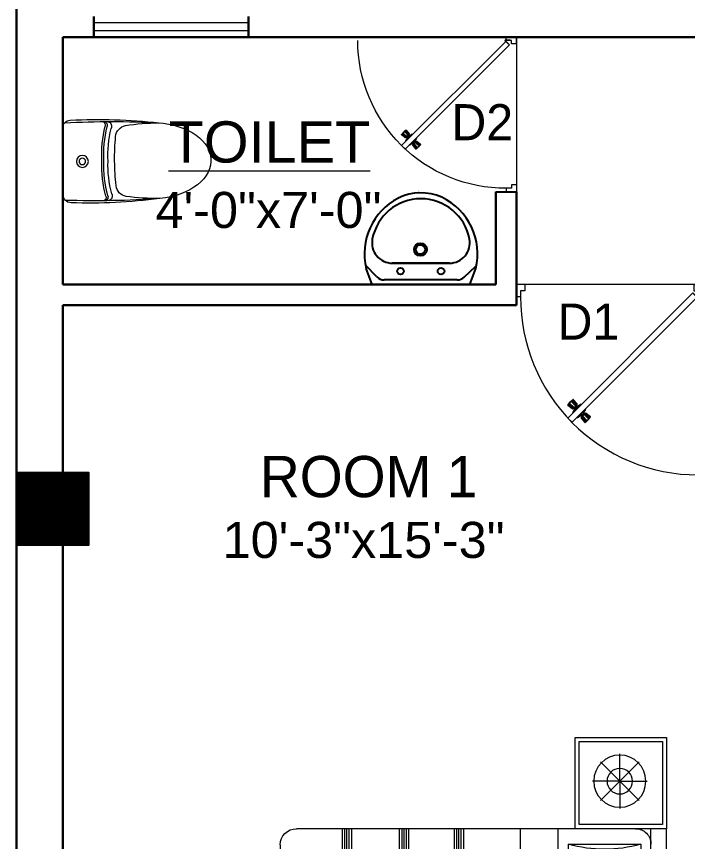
# Model space of a CAD drawing. Header units: inches. Extents: x -6683 to 26091, y -5972 to 4741.
# Drawn here: x 24502.7 to 24632.8, y -2652.8 to -2492.8 of the extents above; entities that cross this region are included whole.
import ezdxf

# ---------------------------------------------------------------- set-up
doc = ezdxf.new("R2010")
doc.units = ezdxf.units.IN
doc.header["$MEASUREMENT"] = 0
for name, color, linetype, lineweight in [('A-FURN', 9, 'Continuous', 5), ('hatch-.09', 8, 'Continuous', 9), ('Label', 7, 'Continuous', 13), ('PUERTAS', 7, 'Continuous', 9), ('Text', 7, 'Continuous', 13), ('WALL', 12, 'Continuous', 30), ('windoow', 4, 'Continuous', 5)]:
    doc.layers.add(name, color=color, linetype=linetype, lineweight=lineweight)
doc.layers.add('furniture', color=253, linetype='Continuous')
doc.styles.add('dim', font='arial.ttf', dxfattribs={"height": 7})
doc.styles.get("Standard").update_dxf_attribs({"font": 'arial.ttf'})

# ---------------------------------------------------------------- blocks, each defined once
blk = doc.blocks.new('2ft6in')
at = {"layer": 'PUERTAS', "color": 2}
for p, q in [((0.84, 2.1), (21.02, 22.28)), ((21.71, 21.6), (1.47, 1.37)), ((18.33, 21.76), (18.31, 21.77)), ((21.71, 21.6), (21.02, 22.28)), ((21.18, 18.9), (21.2, 18.89)), ((0, 2), (0, 0)), ((0.6, 2), (0, 2)), ((0.6, 1.26), (0.6, 2.04)), ((0.67, 1.26), (0.67, 2.01)), ((1.31, 1.53), (0.79, 2.06)), ((1.36, 1.58), (0.81, 2.12)), ((29.33, 1), (29.33, 2)), ((29.33, 2), (30, 2)), ((30, 0), (30, 2)), ((1.33, 0), (0, 0)), ((0.67, 1.26), (0.6, 1.26)), ((0.67, 1), (0.67, 1.26)), ((1.33, 1), (0.67, 1)), ((1.36, 1.58), (1.31, 1.53)), ((1.47, 1.37), (1.31, 1.53)), ((1.33, 0), (1.33, 1)), ((28.67, 0), (28.67, 1)), ((28.67, 1), (29.33, 1)), ((28.67, 0), (30, 0))]:
    blk.add_line(p, q, dxfattribs=at)
at = {"layer": 'PUERTAS', "color": 8}
for p, q in [((18.81, 20.78), (18.04, 21.4)), ((18.86, 20.83), (18.08, 21.46)), ((18.95, 20.92), (18.2, 21.58)), ((18.44, 21.9), (18.31, 21.77)), ((19.07, 21.03), (18.34, 21.72)), ((18.44, 21.9), (18.56, 22.02)), ((18.58, 22.01), (18.56, 22.02)), ((19.3, 21.26), (18.61, 22)), ((19.42, 21.38), (18.75, 22.14)), ((19.51, 21.48), (18.88, 22.26)), ((19.55, 21.53), (18.93, 22.3)), ((19.13, 20.8), (19.03, 20.9)), ((19.15, 20.82), (19.05, 20.92)), ((19.19, 20.87), (19.1, 20.96)), ((19.25, 20.93), (19.16, 21.02)), ((19.28, 20.63), (19.32, 20.83)), ((19.4, 21.08), (19.31, 21.17)), ((19.47, 21.15), (19.38, 21.24)), ((19.43, 20.78), (19.4, 20.9)), ((19.51, 21.19), (19.42, 21.28)), ((19.55, 20.91), (19.43, 20.94)), ((19.53, 21.21), (19.44, 21.3)), ((19.7, 21.06), (19.51, 21.01)), ((19.89, 21.24), (19.58, 21.08)), ((20.07, 21.42), (19.64, 21.15)), ((18.91, 20.27), (19.19, 20.69)), ((19.09, 20.44), (19.25, 20.76)), ((19.69, 19.49), (20.12, 19.76)), ((19.87, 19.67), (20.18, 19.83)), ((20.06, 19.85), (20.25, 19.9)), ((20.21, 20), (20.33, 19.97)), ((20.21, 19.38), (20.83, 18.61)), ((20.23, 19.7), (20.32, 19.61)), ((20.25, 19.72), (20.34, 19.63)), ((20.25, 19.43), (20.88, 18.65)), ((20.29, 19.76), (20.38, 19.67)), ((20.33, 20.13), (20.36, 20.01)), ((20.34, 19.53), (21, 18.77)), ((20.36, 19.83), (20.45, 19.74)), ((20.48, 20.28), (20.44, 20.08)), ((20.46, 19.64), (21.14, 18.91)), ((20.5, 19.98), (20.6, 19.89)), ((20.67, 20.47), (20.51, 20.15)), ((20.85, 20.64), (20.57, 20.22)), ((20.57, 20.04), (20.66, 19.95)), ((20.61, 20.09), (20.7, 19.99)), ((20.63, 20.11), (20.72, 20.01)), ((20.69, 19.87), (21.42, 19.19)), ((20.81, 19.99), (21.56, 19.33)), ((20.9, 20.08), (21.68, 19.45)), ((20.95, 20.13), (21.72, 19.51)), ((21.32, 19.01), (21.2, 18.89)), ((21.32, 19.01), (21.44, 19.14)), ((21.43, 19.15), (21.44, 19.14)), ((0, 0), (30, 0))]:
    blk.add_line(p, q, dxfattribs=at)
at = {"layer": 'PUERTAS', "color": 1}
for p, q in [((18.06, 21.44), (18.48, 21.86)), ((18.74, 20.79), (18.06, 21.34)), ((18.08, 21.51), (18.45, 21.88)), ((18.11, 21.49), (18.08, 21.51)), ((18.82, 22.25), (18.45, 21.88)), ((18.9, 22.28), (18.48, 21.86)), ((18.84, 22.23), (18.82, 22.25)), ((18.83, 20.8), (19.18, 21.15)), ((18.92, 20.89), (18.93, 20.88)), ((19.54, 21.59), (18.99, 22.27)), ((19.02, 20.88), (19.24, 21.1)), ((19.12, 20.8), (19.03, 20.89)), ((19.11, 20.79), (19.33, 21.01)), ((19.54, 21.5), (19.18, 21.15)), ((19.45, 21.31), (19.24, 21.1)), ((19.55, 21.22), (19.33, 21.01)), ((19.45, 21.41), (19.45, 21.41)), ((19.54, 21.22), (19.45, 21.31)), ((19.64, 21.23), (19.64, 21.23)), ((19.74, 21.24), (19.73, 21.23)), ((20.12, 21.49), (19.74, 21.24)), ((20.22, 21.48), (20.22, 21.49)), ((18.84, 20.21), (19.1, 20.6)), ((18.85, 20.11), (18.84, 20.12)), ((19.1, 20.7), (19.11, 20.69)), ((19.1, 20.6), (19.1, 20.6)), ((19.53, 19.43), (19.54, 19.42)), ((19.64, 19.42), (20.02, 19.67)), ((20.02, 19.67), (20.03, 19.68)), ((20.12, 19.68), (20.12, 19.68)), ((20.21, 19.69), (20.43, 19.9)), ((20.22, 19.41), (20.57, 19.76)), ((20.22, 19.69), (20.31, 19.6)), ((20.22, 19.32), (20.76, 18.64)), ((20.31, 19.6), (20.52, 19.81)), ((20.31, 19.5), (20.31, 19.5)), ((20.65, 20.12), (20.43, 19.9)), ((20.74, 20.03), (20.52, 19.81)), ((20.93, 20.11), (20.57, 19.76)), ((20.64, 20.11), (20.73, 20.02)), ((20.66, 20.31), (20.65, 20.31)), ((20.65, 20.21), (20.65, 20.22)), ((20.91, 20.7), (20.66, 20.31)), ((20.84, 20.02), (20.83, 20.03)), ((20.91, 20.8), (20.91, 20.79)), ((21.02, 20.12), (21.7, 19.57)), ((21.7, 19.47), (21.28, 19.05)), ((21.67, 19.4), (21.31, 19.03)), ((21.65, 19.42), (21.67, 19.4)), ((20.86, 18.63), (21.28, 19.05)), ((20.91, 18.68), (20.94, 18.66)), ((20.94, 18.66), (21.31, 19.03))]:
    blk.add_line(p, q, dxfattribs=at)
at = {"layer": 'PUERTAS', "color": 2}
for radius in [0.129, 0.0627]:
    blk.add_circle((0.68, 2.14), radius, dxfattribs=at)
at = {"layer": 'PUERTAS', "color": 8}
blk.add_arc((0.68, 2.14), 28.65, 359.7285, 90.0333, dxfattribs=at)
at = {"layer": 'PUERTAS', "color": 1}
for centre, start, end in [((18.94, 22.23), 38.9236, 135), ((18.97, 20.93), 225, 315), ((19.4, 21.36), 315, 45), ((19.49, 21.55), 315, 38.9236), ((19.6, 21.18), 50.2572, 135), ((19.68, 21.28), 230.2572, 315), ((20.17, 21.44), 45, 135), ((18.78, 20.84), 231.0764, 315), ((18.89, 20.16), 135, 225), ((19.16, 20.74), 135, 219.7428), ((19.06, 20.65), 315, 39.7428), ((19.59, 19.47), 225, 315), ((20.07, 19.63), 50.2572, 135), ((20.16, 19.73), 230.2572, 315), ((20.27, 19.36), 135, 218.9236), ((20.35, 19.55), 135, 225), ((20.7, 20.26), 135, 219.7428), ((20.6, 20.17), 315, 39.7428), ((20.78, 19.98), 45, 135), ((20.87, 20.75), 315, 45), ((20.98, 20.07), 51.0764, 135), ((21.65, 19.52), 315, 51.0764), ((20.82, 18.68), 218.9236, 315)]:
    blk.add_arc(centre, 0.0667, start, end, dxfattribs=at)
blk = doc.blocks.new('*U40')
at = {"color": 3, "xscale": -1}
blk.add_blockref('2ft6in', (42, 0), dxfattribs=at)
blk = doc.blocks.new('3ft')
at = {"layer": 'PUERTAS', "color": 2}
for p, q in [((1.01, 2.52), (25.23, 26.74)), ((26.05, 25.92), (1.77, 1.64)), ((21.99, 26.11), (21.98, 26.13)), ((26.05, 25.92), (25.23, 26.74)), ((25.42, 22.68), (25.43, 22.67)), ((0, 2.4), (0, 0)), ((0.72, 2.4), (0, 2.4)), ((0.72, 1.52), (0.72, 2.44)), ((0.8, 1.52), (0.8, 2.41)), ((1.57, 1.84), (0.94, 2.47)), ((1.63, 1.89), (0.97, 2.55)), ((1.63, 1.89), (1.57, 1.84)), ((1.77, 1.64), (1.57, 1.84)), ((35.2, 1.2), (35.2, 2.4)), ((35.2, 2.4), (36, 2.4)), ((36, 0), (36, 2.4)), ((1.6, 0), (0, 0)), ((0.8, 1.52), (0.72, 1.52)), ((0.8, 1.2), (0.8, 1.52)), ((1.6, 1.2), (0.8, 1.2)), ((1.6, 0), (1.6, 1.2)), ((34.4, 0), (34.4, 1.2)), ((34.4, 1.2), (35.2, 1.2)), ((34.4, 0), (36, 0))]:
    blk.add_line(p, q, dxfattribs=at)
at = {"layer": 'PUERTAS', "color": 8}
for p, q in [((22.57, 24.94), (21.65, 25.68)), ((22.63, 24.99), (21.69, 25.75)), ((22.74, 25.1), (21.84, 25.9)), ((22.13, 26.28), (21.98, 26.13)), ((22.88, 25.24), (22.01, 26.06)), ((22.13, 26.28), (22.27, 26.42)), ((22.29, 26.41), (22.27, 26.42)), ((23.16, 25.52), (22.34, 26.39)), ((23.3, 25.66), (22.5, 26.56)), ((23.41, 25.77), (22.65, 26.71)), ((23.46, 25.83), (22.72, 26.75)), ((24.08, 25.71), (23.57, 25.38)), ((22.69, 24.32), (23.02, 24.83)), ((22.95, 24.96), (22.84, 25.07)), ((22.98, 24.99), (22.86, 25.1)), ((23.03, 25.04), (22.91, 25.15)), ((22.91, 24.53), (23.1, 24.91)), ((23.11, 25.12), (22.99, 25.23)), ((23.13, 24.76), (23.18, 24.99)), ((23.28, 25.3), (23.17, 25.41)), ((23.36, 25.37), (23.25, 25.49)), ((23.31, 24.94), (23.28, 25.08)), ((23.41, 25.43), (23.3, 25.54)), ((23.46, 25.09), (23.32, 25.13)), ((23.44, 25.45), (23.33, 25.56)), ((23.64, 25.27), (23.41, 25.22)), ((23.87, 25.49), (23.49, 25.3)), ((24.4, 24.15), (24.43, 24.01)), ((24.58, 24.33), (24.52, 24.1)), ((24.8, 24.56), (24.61, 24.18)), ((25.02, 24.77), (24.68, 24.26)), ((24.68, 24.05), (24.79, 23.94)), ((24.73, 24.1), (24.85, 23.99)), ((24.76, 24.13), (24.87, 24.02)), ((25.08, 24.1), (26.02, 23.34)), ((25.14, 24.15), (26.06, 23.41)), ((23.63, 23.38), (24.14, 23.72)), ((23.84, 23.6), (24.22, 23.79)), ((24.07, 23.82), (24.3, 23.88)), ((24.25, 24), (24.39, 23.97)), ((24.25, 23.26), (24.99, 22.34)), ((24.27, 23.64), (24.38, 23.53)), ((24.3, 23.67), (24.41, 23.56)), ((24.3, 23.32), (25.06, 22.38)), ((24.35, 23.72), (24.46, 23.61)), ((24.41, 23.43), (25.2, 22.53)), ((24.43, 23.8), (24.54, 23.69)), ((24.55, 23.57), (25.37, 22.7)), ((24.6, 23.97), (24.72, 23.86)), ((24.83, 23.85), (25.7, 23.03)), ((24.97, 23.99), (25.87, 23.2)), ((25.58, 22.82), (25.43, 22.67)), ((25.58, 22.82), (25.73, 22.97)), ((25.72, 22.98), (25.73, 22.97)), ((0, 0), (36, 0))]:
    blk.add_line(p, q, dxfattribs=at)
at = {"layer": 'PUERTAS', "color": 1}
for p, q in [((21.67, 25.73), (22.17, 26.23)), ((21.7, 25.82), (22.14, 26.26)), ((21.73, 25.79), (21.7, 25.82)), ((22.58, 26.7), (22.14, 26.26)), ((22.67, 26.73), (22.17, 26.23)), ((22.61, 26.67), (22.58, 26.7)), ((23.45, 25.91), (22.79, 26.73)), ((23.44, 25.81), (23.02, 25.38)), ((23.33, 25.7), (23.34, 25.69)), ((24.15, 25.79), (23.68, 25.48)), ((24.27, 25.78), (24.26, 25.79)), ((22.49, 24.95), (21.67, 25.61)), ((22.6, 24.96), (23.02, 25.38)), ((22.61, 24.25), (22.92, 24.72)), ((22.62, 24.13), (22.61, 24.14)), ((22.7, 25.07), (22.71, 25.06)), ((22.82, 25.06), (23.08, 25.32)), ((22.94, 24.95), (22.83, 25.07)), ((22.92, 24.72), (22.92, 24.72)), ((22.93, 24.94), (23.19, 25.21)), ((22.93, 24.84), (22.93, 24.83)), ((23.34, 25.58), (23.08, 25.32)), ((23.46, 25.47), (23.19, 25.21)), ((23.45, 25.46), (23.33, 25.57)), ((23.57, 25.47), (23.57, 25.47)), ((23.68, 25.48), (23.68, 25.48)), ((24.78, 24.15), (24.51, 23.89)), ((24.89, 24.03), (24.63, 23.77)), ((25.11, 24.14), (24.69, 23.71)), ((24.77, 24.14), (24.88, 24.03)), ((24.79, 24.38), (24.78, 24.37)), ((24.78, 24.26), (24.78, 24.26)), ((25.1, 24.84), (24.79, 24.38)), ((25, 24.03), (25, 24.03)), ((25.09, 24.96), (25.1, 24.95)), ((25.22, 24.14), (26.03, 23.48)), ((23.44, 23.31), (23.45, 23.3)), ((23.56, 23.3), (24.03, 23.61)), ((24.03, 23.61), (24.03, 23.62)), ((24.14, 23.62), (24.14, 23.62)), ((24.25, 23.62), (24.51, 23.89)), ((24.26, 23.29), (24.69, 23.71)), ((24.26, 23.63), (24.37, 23.52)), ((24.26, 23.18), (24.92, 22.37)), ((24.37, 23.52), (24.63, 23.77)), ((24.37, 23.4), (24.37, 23.4)), ((25.04, 22.36), (25.54, 22.86)), ((25.1, 22.42), (25.13, 22.39)), ((25.13, 22.39), (25.57, 22.83)), ((26.04, 23.37), (25.54, 22.86)), ((26.01, 23.27), (25.57, 22.83)), ((25.98, 23.3), (26.01, 23.27))]:
    blk.add_line(p, q, dxfattribs=at)
at = {"layer": 'PUERTAS', "color": 2}
for radius in [0.155, 0.0752]:
    blk.add_circle((0.82, 2.56), radius, dxfattribs=at)
at = {"layer": 'PUERTAS', "color": 8}
blk.add_arc((0.82, 2.56), 34.38, 359.7285, 90.0333, dxfattribs=at)
at = {"layer": 'PUERTAS', "color": 1}
for centre, start, end in [((22.73, 26.68), 38.9236, 135), ((23.28, 25.63), 315, 45), ((23.39, 25.86), 315, 38.9236), ((24.2, 25.73), 45, 135), ((22.54, 25.01), 231.0764, 315), ((22.67, 24.2), 135, 225), ((22.77, 25.12), 225, 315), ((22.99, 24.89), 135, 219.7428), ((22.87, 24.78), 315, 39.7428), ((23.51, 25.41), 50.2572, 135), ((23.62, 25.53), 230.2572, 315), ((24.84, 24.31), 135, 219.7428), ((24.72, 24.21), 315, 39.7428), ((24.94, 23.98), 45, 135), ((25.04, 24.89), 315, 45), ((25.17, 24.08), 51.0764, 135), ((23.51, 23.36), 225, 315), ((24.09, 23.56), 50.2572, 135), ((24.2, 23.68), 230.2572, 315), ((24.32, 23.23), 135, 218.9236), ((24.42, 23.46), 135, 225), ((25.98, 23.42), 315, 51.0764), ((24.98, 22.42), 218.9236, 315)]:
    blk.add_arc(centre, 0.08, start, end, dxfattribs=at)
blk = doc.blocks.new('*U224')
at = {"color": 3, "xscale": -1}
blk.add_blockref('3ft', (42, 0), dxfattribs=at)
blk = doc.blocks.new('A$C3AED30AC')
at = {"layer": 'A-FURN', "color": 147, "linetype": 'ByBlock'}
for p, q in [((0, 1532.2), (0, 1982.2)), ((0, 1982.2), (450, 1982.2)), ((450, 1982.2), (1949.6, 1982.2)), ((450, 1982.2), (450, 1532.2)), ((450, 1906), (450, 1982.2)), ((1949.6, 1982.2), (1949.6, 1532.2)), ((2399.6, 1982.2), (1949.6, 1982.2)), ((2399.6, 1532.2), (2399.6, 1982.2)), ((450, 1906), (1949.6, 1906)), ((450, 155.2), (450, 1829.8)), ((1949.6, 1829.8), (1949.6, 159)), ((450, 1532.2), (0, 1532.2)), ((1949.6, 1532.2), (2399.6, 1532.2)), ((1869.6, 79), (526.2, 79))]:
    blk.add_line(p, q, dxfattribs=at)
at = {"layer": 'A-FURN', "color": 8}
for p, q in [((20, 1552.2), (20, 1962.2)), ((20, 1962.2), (430, 1962.2)), ((430, 1962.2), (430, 1552.2)), ((1969.6, 1962.2), (1969.6, 1552.2)), ((2379.6, 1962.2), (1969.6, 1962.2)), ((2379.6, 1552.2), (2379.6, 1962.2)), ((430, 1552.2), (20, 1552.2)), ((1969.6, 1552.2), (2379.6, 1552.2))]:
    blk.add_line(p, q, dxfattribs=at)
at = {"layer": 'A-FURN', "color": 5, "linetype": 'ByBlock'}
for p, q in [((216, 1752.2), (216, 1886.6)), ((2183.6, 1752.2), (2183.6, 1886.6)), ((216, 1752.2), (121, 1847.2)), ((216, 1752.2), (311.1, 1847.2)), ((526.2, 1855.2), (526.2, 1499.6)), ((1189.3, 1855.2), (526.2, 1855.2)), ((1189.3, 1499.6), (1189.3, 1855.2)), ((1873.4, 1855.2), (1240.1, 1855.2)), ((1240.1, 1855.2), (1240.1, 1499.6)), ((1873.4, 1499.6), (1873.4, 1855.2)), ((2183.6, 1752.2), (2088.5, 1847.2)), ((2183.6, 1752.2), (2278.6, 1847.2)), ((216, 1752.2), (81.7, 1752.2)), ((216, 1752.2), (121, 1657.2)), ((216, 1752.2), (216, 1752.2)), ((216, 1752.2), (216, 1752.2)), ((216, 1752.2), (216, 1752.2)), ((216, 1752.2), (350.4, 1752.2)), ((216, 1752.2), (216, 1617.8)), ((216, 1752.2), (311.1, 1657.2)), ((2183.6, 1752.2), (2049.2, 1752.2)), ((2183.6, 1752.2), (2088.5, 1657.2)), ((2183.6, 1752.2), (2317.9, 1752.2)), ((2183.6, 1752.2), (2183.6, 1752.2)), ((2183.6, 1752.2), (2183.6, 1752.2)), ((2183.6, 1752.2), (2183.6, 1752.2)), ((2183.6, 1752.2), (2278.6, 1657.2)), ((2183.6, 1752.2), (2183.6, 1617.8)), ((526.2, 1499.6), (1189.3, 1499.6)), ((1240.1, 1499.6), (1873.4, 1499.6)), ((1573.7, 1448.8), (1949.6, 1448.8)), ((996, 1263.6), (1949.6, 1263.6))]:
    blk.add_line(p, q, dxfattribs=at)
at = {"layer": 'A-FURN', "color": 9}
for p, q in [((1163.2, 1835.2), (552.3, 1835.2)), ((1847.3, 1835.2), (1266.2, 1835.2)), ((552.3, 1519.6), (1163.2, 1519.6)), ((1266.2, 1519.6), (1847.3, 1519.6))]:
    blk.add_line(p, q, dxfattribs=at)
at = {"layer": 'A-FURN', "color": 8, "linetype": 'Continuous'}
for p, q in [((1335, 1263.6), (1335, 79)), ((1347, 1263.6), (1347, 79)), ((1359, 1263.6), (1359, 79)), ((1372.1, 1263.6), (1372.1, 79)), ((1384.1, 1263.6), (1384.1, 79)), ((1639.9, 1263.6), (1639.9, 79)), ((1651.9, 1263.6), (1651.9, 79)), ((1663.9, 1263.6), (1663.9, 79)), ((1676.9, 1263.6), (1676.9, 79)), ((1688.9, 1263.6), (1688.9, 79)), ((1029.9, 1223.1), (1029.9, 79)), ((1041.9, 1230), (1041.9, 79)), ((1053.9, 1237.2), (1053.9, 79)), ((1067, 1245.2), (1067, 79)), ((1079, 1252.8), (1079, 79)), ((722, 1114.6), (722, 79)), ((734, 1114.6), (734, 79)), ((746, 1114.6), (746, 79)), ((759.1, 1117.1), (759.1, 79)), ((771.1, 1120.2), (771.1, 79)), ((450, 983.2), (1949.6, 983.2)), ((450, 971.2), (1949.6, 971.2)), ((450, 959.2), (1949.6, 959.2)), ((450, 949.8), (1949.6, 949.8)), ((450, 937.8), (1949.6, 937.8)), ((450, 713), (1949.6, 713)), ((450, 701), (1949.6, 701)), ((450, 689), (1949.6, 689)), ((450, 679.6), (1949.6, 679.6)), ((450, 667.6), (1949.6, 667.6)), ((450, 431.1), (1949.6, 431.1)), ((450, 419.1), (1949.6, 419.1)), ((450, 407.1), (1949.6, 407.1)), ((450, 397.7), (1949.6, 397.7)), ((450, 385.7), (1949.6, 385.7))]:
    blk.add_line(p, q, dxfattribs=at)
at = {"layer": 'A-FURN', "color": 5, "linetype": 'ByBlock'}
for centre, radius in [((216, 1752.2), 128.5), ((2183.6, 1752.2), 128.5), ((216, 1752.2), 62.8), ((2183.6, 1752.2), 62.8)]:
    blk.add_circle(centre, radius, dxfattribs=at)
at = {"layer": 'A-FURN', "color": 147, "linetype": 'ByBlock'}
for centre, radius, start, end in [((526.2, 1829.8), 76.2, 90, 180), ((1873.4, 1829.8), 76.2, 0, 90), ((526.2, 155.2), 76.2, 180, 270), ((1869.6, 159), 80, 270, 0)]:
    blk.add_arc(centre, radius, start, end, dxfattribs=at)
at = {"layer": 'A-FURN', "color": 5, "linetype": 'ByBlock'}
for centre, radius, start, end in [((-83.4, 1677.4), 635, 343.7398, 16.2602), ((1798.9, 1677.4), 635, 163.7398, 196.2602), ((630.5, 1677.4), 635, 343.7398, 16.2602), ((2483, 1677.4), 635, 163.7398, 196.2602), ((1638.5, 177.4), 1271.4, 90.3564, 119.0389), ((1572.9, -870.3), 2319.1, 89.9801, 99.0312), ((193.9, 4688.5), 3422.4, 274.2889, 287.25), ((485.1, 1886.5), 802.9, 267.4969, 311.9132)]:
    blk.add_arc(centre, radius, start, end, dxfattribs=at)
at = {"layer": 'A-FURN', "color": 9}
for centre, start, end in [((-83.4, 1677.4), 346.0594, 13.9406), ((1798.9, 1677.4), 166.0594, 193.9406), ((630.5, 1677.4), 346.0594, 13.9406), ((2483, 1677.4), 166.0594, 193.9406)]:
    blk.add_arc(centre, 655, start, end, dxfattribs=at)
blk = doc.blocks.new('A$C2BC6131C')
at = {"layer": 'A-FURN', "color": 8}
for p in [(0, 163.5), (0, -163.5)]:
    blk.add_line(p, (0, 0), dxfattribs=at)
for radius in [29.6, 16.1]:
    blk.add_circle((95.9, 0), radius, dxfattribs=at)
for centre, radius, start, end in [((40, 163.5), 40, 92.5999, 180), ((155.1, -2371.3), 2577.4, 82.8664, 92.5999), ((197, -4116.4), 4311.6, 86.3006, 92.4712), ((793.4, 23.7), 602, 165.6185, 182.2533), ((201.9, 176.4), 18.8, 342.3593, 95.9315), ((192.7, 178.4), 18.2, 343.3813, 66.4724), ((793.4, 23.7), 592, 165.6185, 182.2533), ((217.8, 172), 24.1, 332.2033, 71.9404), ((320.7, 115.7), 60, 100.4701, 174.6079), ((468.5, -913.5), 1099.7, 89.6519, 98.297), ((773.9, 23.7), 552, 165.6185, 182.4575), ((1633.1, -8.2), 1378.2, 174.6079, 179.6591), ((1633.1, 8.2), 1378.2, 180.3409, 185.3921), ((793.4, -23.7), 602, 177.7467, 194.3815), ((793.4, -23.7), 592, 177.7467, 194.3815), ((773.9, -23.7), 552, 177.5425, 194.3815), ((320.7, -115.7), 60, 185.3921, 259.5299), ((217.8, -172), 24.1, 288.0596, 27.7967), ((40, -163.5), 40, 180, 267.4001), ((197, 4116.4), 4311.6, 267.5288, 273.6994), ((155.1, 2371.3), 2577.4, 267.4001, 277.1336), ((201.9, -176.4), 18.8, 264.0685, 17.6407), ((192.7, -178.4), 18.2, 293.5276, 16.6187), ((468.5, 913.5), 1099.7, 261.703, 270.3481)]:
    blk.add_arc(centre, radius, start, end, dxfattribs=at)
blk.add_ellipse((440.7, 0), major_axis=(-289.3, 0), ratio=0.648116, start_param=1.570796, end_param=4.592942, dxfattribs=at)
blk = doc.blocks.new('A$C2C8E2855')
at = {"color": 3}
for p, q in [((49.5, -117.7), (20, -196.2)), ((530.2, -117.7), (49.5, -117.7)), ((52.4, -117.7), (529.2, -117.7)), ((530.2, -117.7), (559.7, -196.2)), ((76.7, -153.7), (18.7, -208.2)), ((110.9, -140.2), (470.9, -140.2)), ((506.5, -155.1), (563.4, -212.8)), ((149.1, -222.9), (431, -222.9)), ((431, -222.9), (149.1, -222.9))]:
    blk.add_line(p, q, dxfattribs=at)
for centre, radius in [((190.8, -182.7), 16.3), ((390.8, -182.7), 16.3), ((292.2, -290.1), 31.6), ((292.2, -290.1), 23)]:
    blk.add_circle(centre, radius, dxfattribs=at)
for centre, radius, start, end in [((110.9, -190.2), 50, 90, 133.181), ((470.9, -190.2), 50, 44.5607, 90), ((318.3, -269.6), 307.1, 166.1751, 244.7296), ((261.4, -269.6), 307.1, 297.0639, 13.8249), ((149.1, -322.9), 100, 90, 190.5602), ((431, -322.9), 100, 349.4398, 90), ((290.1, -296.6), 243.4, 190.5602, 349.4398), ((289.7, -319.1), 250.2, 245.8071, 296.4628), ((318.3, -269.6), 307.1, 266.589, 266.5936)]:
    blk.add_arc(centre, radius, start, end, dxfattribs=at)
at = {"color": 3, "width": 0.8, "flags": 9}
for tag in ['XSIZE', 'YSIZE']:
    blk.add_attdef(tag, (289.9, -117.7), '', height=0.5, dxfattribs=at)

msp = doc.modelspace()

# ---------------------------------------------------------------- hatches: boundary and pattern name
at = {"layer": 'hatch-.09'}
h = msp.add_hatch(dxfattribs=at)
h.set_pattern_fill('ANSI31', color=256)
h.set_pattern_definition([(45, (0, -998.09596), (-0.08838834765, 0.08838834765), [])])
h.paths.add_polyline_path([(24516.65, -2581.28), (24502.65, -2581.28), (24502.65, -2595.28), (24516.65, -2595.28)])

# ---------------------------------------------------------------- linework, layer by layer
at = {"layer": 'Defpoints'}
msp.add_line((24595.65, -2526.76), (24599.65, -2526.76), dxfattribs=at)
at = {"layer": 'WALL'}
for p, q in [((24502.65, -2395.43), (24502.65, -2741.8)), ((24517.65, -2492.76), (24517.65, -2496.76)), ((24547.65, -2492.76), (24547.65, -2496.76)), ((24511.65, -2496.76), (24511.65, -2544.76)), ((24623.65, -2496.76), (24511.65, -2496.76)), ((24642.22, -2496.76), (24623.65, -2496.76)), ((24595.65, -2526.76), (24595.65, -2544.76)), ((24599.65, -2526.76), (24599.65, -2548.76)), ((24595.65, -2544.76), (24511.65, -2544.76)), ((24511.65, -2548.76), (24511.65, -2581.28)), ((24599.65, -2548.76), (24511.65, -2548.76)), ((24511.65, -2595.28), (24511.65, -2727.8))]:
    msp.add_line(p, q, dxfattribs=at)
msp.add_lwpolyline([(24502.65, -2581.28), (24516.65, -2581.28), (24516.65, -2595.28), (24502.65, -2595.28)], close=True, dxfattribs=at)
at = {"layer": 'windoow'}
for p, q in [((24547.65, -2494.01), (24517.65, -2494.01)), ((24547.65, -2495.51), (24517.65, -2495.51))]:
    msp.add_line(p, q, dxfattribs=at)

# ---------------------------------------------------------------- block references
at = {"layer": 'furniture'}
for name, p, xscale, yscale, zscale, rotation in [('A$C2BC6131C', (24511.65, -2520.91), -0.03937007859349251, 0.03937007859349251, 0.03937007859349251, 180.5436105356555), ('A$C2C8E2855', (24592.52, -2549.39), 0.03937007870990783, 0.03937007870990783, 0.03937007870990783, 180), ('A$C3AED30AC', (24550.7, -2727.11), -0.03937007859349251, 0.03937007859349251, 0.03937007859349251, 270.0000000000002)]:
    msp.add_blockref(name, p, dxfattribs=dict(at, xscale=xscale, yscale=yscale, zscale=zscale, rotation=rotation))
at = {"layer": 'WALL', "rotation": 90.00000000000001}
msp.add_blockref('*U40', (24599.65, -2538.76), dxfattribs=at)
at = {"layer": 'WALL', "xscale": -1, "rotation": 180}
msp.add_blockref('*U224', (24593.65, -2544.76), dxfattribs=at)

# ---------------------------------------------------------------- texts
at = {"layer": 'Label', "color": 5, "linetype": 'ByBlock', "char_height": 8, "width": 88.4068, "attachment_point": 2, "style": 'dim'}
for s, insert in [('{\\LTOILET}', (24551.72, -2513.1)), ('{\\fCentury Gothic|b0|i0|c0|p34;ROOM 1}', (24570.98, -2578.03))]:
    msp.add_mtext(s, dxfattribs=dict(at, insert=insert))
at = {"layer": 'Text', "char_height": 7, "width": 440.957, "attachment_point": 2}
for s, insert in [('{\\fCentury Gothic|b0|i0|c0|p34;D2}', (24593.01, -2509.77)), ('4\'-0"x7\'-0"', (24551.54, -2526.79)), ('{\\fCentury Gothic|b0|i0|c0|p34;D1}', (24613.61, -2548.46)), ('10\'-3"x15\'-3"', (24569.99, -2590.82))]:
    msp.add_mtext(s, dxfattribs=dict(at, insert=insert))

doc.saveas('drawing.dxf')
